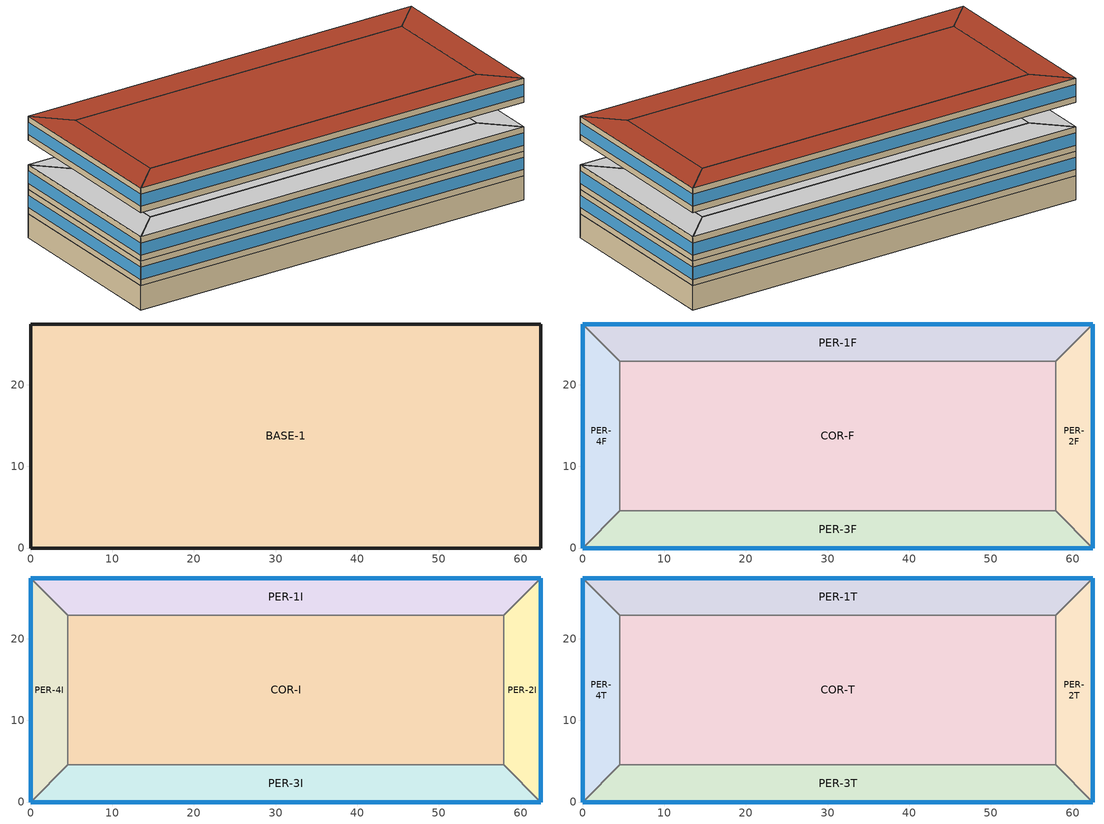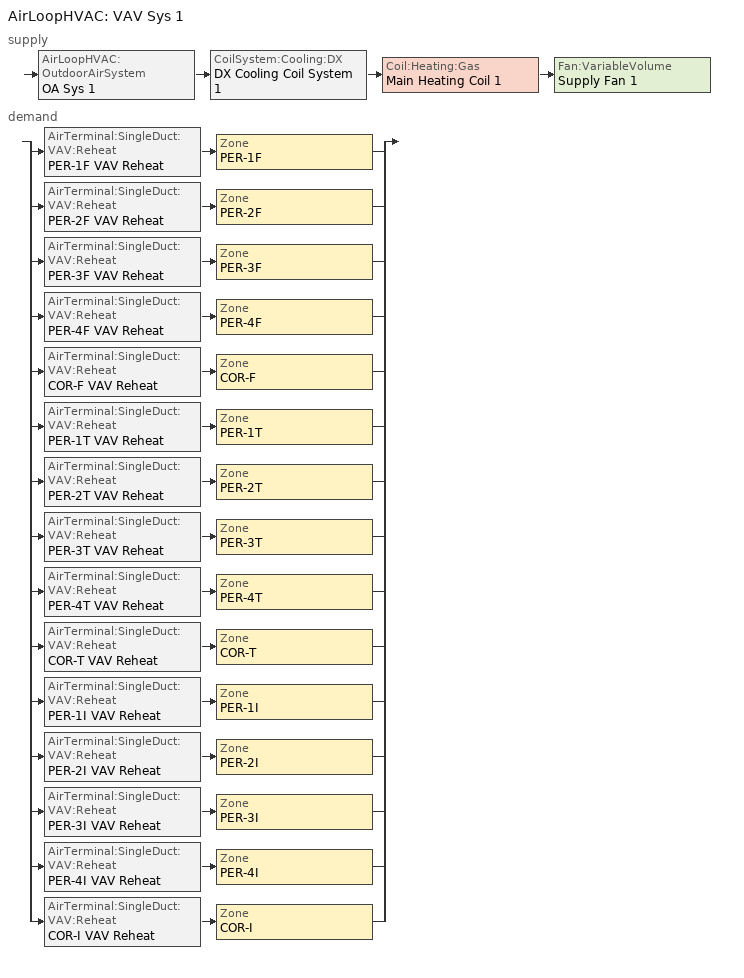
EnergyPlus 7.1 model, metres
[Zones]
BASE-1
 floor ground (SLAB-1): 62.48,27.43 62.48,0 0,0 0,27.43 z-3.66
 wall ground (SLAB-1): 62.48,27.43 0,27.43 0,0 62.48,0 62.48,27.43 z-3.66:0
PER-1F
 floor to BASE-1 (FLOOR-1): 4.57,22.86 0,27.43 62.48,27.43 57.91,22.86 z0
 wall outside (WALL-10): 62.48,27.43 0,27.43 z0:3.66
 wall to PER-4F (INTWALL-1): 0,27.43 4.57,22.86 z0:3.66
 wall to COR-F (INTWALL-1): 4.57,22.86 57.91,22.86 z0:3.66
 wall to PER-2F (INTWALL-1): 57.91,22.86 62.48,27.43 z0:3.66
 window (WINDOW_N_4_10): 62.48,27.43 0,27.43 z0.91:2.74
 ceiling adiabatic (CEILING-1): 57.91,22.86 62.48,27.43 0,27.43 4.57,22.86 z3.66
PER-2F
 floor to BASE-1 (FLOOR-1): 57.91,22.86 62.48,27.43 62.48,0 57.91,4.57 z0
 wall outside (WALL-10): 62.48,0 62.48,27.43 z0:3.66
 wall to COR-F (INTWALL-1): 57.91,22.86 57.91,4.57 z0:3.66
 wall to PER-3F (INTWALL-1): 57.91,4.57 62.48,0 z0:3.66
 window (WINDOW_NN_4_10): 62.48,0 62.48,27.43 z0.91:2.74
 ceiling adiabatic (CEILING-1): 57.91,4.57 62.48,0 62.48,27.43 57.91,22.86 z3.66
PER-3F
 floor to BASE-1 (FLOOR-1): 57.91,4.57 62.48,0 0,0 4.57,4.57 z0
 wall outside (WALL-10): 0,0 62.48,0 z0:3.66
 wall to COR-F (INTWALL-1): 57.91,4.57 4.57,4.57 z0:3.66
 wall to PER-4F (INTWALL-1): 4.57,4.57 0,0 z0:3.66
 window (WINDOW_NN_4_10): 0,0 62.48,0 z0.91:2.74
 ceiling adiabatic (CEILING-1): 4.57,4.57 0,0 62.48,0 57.91,4.57 z3.66
PER-4F
 floor to BASE-1 (FLOOR-1): 4.57,4.57 0,0 0,27.43 4.57,22.86 z0
 wall outside (WALL-10): 0,27.43 0,0 z0:3.66
 wall to COR-F (INTWALL-1): 4.57,4.57 4.57,22.86 z0:3.66
 window (WINDOW_NN_4_10): 0,27.43 0,0 z0.91:2.74
 ceiling adiabatic (CEILING-1): 4.57,22.86 0,27.43 0,0 4.57,4.57 z3.66
COR-F
 floor to BASE-1 (FLOOR-1): 57.91,22.86 57.91,4.57 4.57,4.57 4.57,22.86 z0
 ceiling adiabatic (CEILING-1): 4.57,22.86 4.57,4.57 57.91,4.57 57.91,22.86 z3.66
PER-1I
 floor adiabatic (FLOOR-1): 4.57,22.86 0,27.43 62.48,27.43 57.91,22.86 z3.66
 wall outside (WALL-10): 62.48,27.43 0,27.43 z3.66:7.32
 wall to PER-4I (INTWALL-1): 0,27.43 4.57,22.86 z3.66:7.32
 wall to COR-I (INTWALL-1): 4.57,22.86 57.91,22.86 z3.66:7.32
 wall to PER-2I (INTWALL-1): 57.91,22.86 62.48,27.43 z3.66:7.32
 window (WINDOW_N_4_10): 62.48,27.43 0,27.43 z4.57:6.4
 ceiling adiabatic (CEILING-1): 57.91,22.86 62.48,27.43 0,27.43 4.57,22.86 z7.32
PER-2I
 floor adiabatic (FLOOR-1): 57.91,22.86 62.48,27.43 62.48,0 57.91,4.57 z3.66
 wall outside (WALL-10): 62.48,0 62.48,27.43 z3.66:7.32
 wall to COR-I (INTWALL-1): 57.91,22.86 57.91,4.57 z3.66:7.32
 wall to PER-3I (INTWALL-1): 57.91,4.57 62.48,0 z3.66:7.32
 window (WINDOW_NN_4_10): 62.48,0 62.48,27.43 z4.57:6.4
 ceiling adiabatic (CEILING-1): 57.91,4.57 62.48,0 62.48,27.43 57.91,22.86 z7.32
PER-3I
 floor adiabatic (FLOOR-1): 57.91,4.57 62.48,0 0,0 4.57,4.57 z3.66
 wall outside (WALL-10): 0,0 62.48,0 z3.66:7.32
 wall to COR-I (INTWALL-1): 57.91,4.57 4.57,4.57 z3.66:7.32
 wall to PER-4I (INTWALL-1): 4.57,4.57 0,0 z3.66:7.32
 window (WINDOW_NN_4_10): 0,0 62.48,0 z4.57:6.4
 ceiling adiabatic (CEILING-1): 4.57,4.57 0,0 62.48,0 57.91,4.57 z7.32
PER-4I
 floor adiabatic (FLOOR-1): 4.57,4.57 0,0 0,27.43 4.57,22.86 z3.66
 wall outside (WALL-10): 0,27.43 0,0 z3.66:7.32
 wall to COR-I (INTWALL-1): 4.57,4.57 4.57,22.86 z3.66:7.32
 window (WINDOW_NN_4_10): 0,27.43 0,0 z4.57:6.4
 ceiling adiabatic (CEILING-1): 4.57,22.86 0,27.43 0,0 4.57,4.57 z7.32
COR-I
 floor adiabatic (FLOOR-1): 57.91,22.86 57.91,4.57 4.57,4.57 4.57,22.86 z3.66
 ceiling adiabatic (CEILING-1): 4.57,22.86 4.57,4.57 57.91,4.57 57.91,22.86 z7.32
PER-1T
 floor adiabatic (FLOOR-1): 4.57,22.86 0,27.43 62.48,27.43 57.91,22.86 z10.97
 wall outside (WALL-10): 62.48,27.43 0,27.43 z10.97:14.63
 wall to PER-4T (INTWALL-1): 0,27.43 4.57,22.86 z10.97:14.63
 wall to COR-T (INTWALL-1): 4.57,22.86 57.91,22.86 z10.97:14.63
 wall to PER-2T (INTWALL-1): 57.91,22.86 62.48,27.43 z10.97:14.63
 window (WINDOW_N_4_10): 62.48,27.43 0,27.43 z11.89:13.72
 roof outside (ROOF-10): 57.91,22.86 62.48,27.43 0,27.43 4.57,22.86 z14.63
PER-2T
 floor adiabatic (FLOOR-1): 57.91,22.86 62.48,27.43 62.48,0 57.91,4.57 z10.97
 wall outside (WALL-10): 62.48,0 62.48,27.43 z10.97:14.63
 wall to COR-T (INTWALL-1): 57.91,22.86 57.91,4.57 z10.97:14.63
 wall to PER-3T (INTWALL-1): 57.91,4.57 62.48,0 z10.97:14.63
 window (WINDOW_NN_4_10): 62.48,0 62.48,27.43 z11.89:13.72
 roof outside (ROOF-10): 57.91,4.57 62.48,0 62.48,27.43 57.91,22.86 z14.63
PER-3T
 floor adiabatic (FLOOR-1): 57.91,4.57 62.48,0 0,0 4.57,4.57 z10.97
 wall outside (WALL-10): 0,0 62.48,0 z10.97:14.63
 wall to COR-T (INTWALL-1): 57.91,4.57 4.57,4.57 z10.97:14.63
 wall to PER-4T (INTWALL-1): 4.57,4.57 0,0 z10.97:14.63
 window (WINDOW_NN_4_10): 0,0 62.48,0 z11.89:13.72
 roof outside (ROOF-10): 4.57,4.57 0,0 62.48,0 57.91,4.57 z14.63
PER-4T
 floor adiabatic (FLOOR-1): 4.57,4.57 0,0 0,27.43 4.57,22.86 z10.97
 wall outside (WALL-10): 0,27.43 0,0 z10.97:14.63
 wall to COR-T (INTWALL-1): 4.57,4.57 4.57,22.86 z10.97:14.63
 window (WINDOW_NN_4_10): 0,27.43 0,0 z11.89:13.72
 roof outside (ROOF-10): 4.57,22.86 0,27.43 0,0 4.57,4.57 z14.63
COR-T
 floor adiabatic (FLOOR-1): 57.91,22.86 57.91,4.57 4.57,4.57 4.57,22.86 z10.97
 roof outside (ROOF-10): 4.57,22.86 4.57,4.57 57.91,4.57 57.91,22.86 z14.63
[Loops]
AirLoopHVAC 'VAV Sys 1'
 supply: AirLoopHVAC:OutdoorAirSystem 'OA Sys 1' > CoilSystem:Cooling:DX 'DX Cooling Coil System 1' > Coil:Heating:Gas 'Main Heating Coil 1' > Fan:VariableVolume 'Supply Fan 1'
 demand: split
  | AirTerminal:SingleDuct:VAV:Reheat 'PER-1F VAV Reheat' > Zone 'PER-1F'
  | AirTerminal:SingleDuct:VAV:Reheat 'PER-2F VAV Reheat' > Zone 'PER-2F'
  | AirTerminal:SingleDuct:VAV:Reheat 'PER-3F VAV Reheat' > Zone 'PER-3F'
  | AirTerminal:SingleDuct:VAV:Reheat 'PER-4F VAV Reheat' > Zone 'PER-4F'
  | AirTerminal:SingleDuct:VAV:Reheat 'COR-F VAV Reheat' > Zone 'COR-F'
  | AirTerminal:SingleDuct:VAV:Reheat 'PER-1T VAV Reheat' > Zone 'PER-1T'
  | AirTerminal:SingleDuct:VAV:Reheat 'PER-2T VAV Reheat' > Zone 'PER-2T'
  | AirTerminal:SingleDuct:VAV:Reheat 'PER-3T VAV Reheat' > Zone 'PER-3T'
  | AirTerminal:SingleDuct:VAV:Reheat 'PER-4T VAV Reheat' > Zone 'PER-4T'
  | AirTerminal:SingleDuct:VAV:Reheat 'COR-T VAV Reheat' > Zone 'COR-T'
  | AirTerminal:SingleDuct:VAV:Reheat 'PER-1I VAV Reheat' > Zone 'PER-1I'
  | AirTerminal:SingleDuct:VAV:Reheat 'PER-2I VAV Reheat' > Zone 'PER-2I'
  | AirTerminal:SingleDuct:VAV:Reheat 'PER-3I VAV Reheat' > Zone 'PER-3I'
  | AirTerminal:SingleDuct:VAV:Reheat 'PER-4I VAV Reheat' > Zone 'PER-4I'
  | AirTerminal:SingleDuct:VAV:Reheat 'COR-I VAV Reheat' > Zone 'COR-I'
[Building]
Building: North Axis {deg}=315; Terrain=City; Loads Convergence Tolerance Value=0.04; Temperature Convergence Tolerance Value {deltaC}=0.4; Solar Distribution=FullInteriorAndExterior; Maximum Number of Warmup Days=25; Minimum Number of Warmup Days=6
[SizingPeriod:DesignDay] Day of Month=21; Humidity Condition Type=Wetbulb; Barometric Pressure {Pa}=95816; Solar Model Indicator=ASHRAEClearSky
Name | Month | Day Type | Maximum Dry-Bulb Temperature {C} | Daily Dry-Bulb Temperature Range {C} | Dry-Bulb Temperature Range Modifier Type | Wetbulb at Maximum Dry-Bulb {C} | Wind Speed {m/s} design conditions vs. traditional 6.71 m/s (15 mph) | Wind Direction {Degrees; N=0, S=180} | Rain {Yes/No} | Snow on ground {Yes/No} | Daylight Savings Time Indicator | Clearness {0.0 to 1.1} | Daily Dry-Bulb Temperature Range {deltaC} | Wetbulb or DewPoint at Maximum Dry-Bulb {C} | Wind Speed {m/s} | Wind Direction {deg} | Rain Indicator | Snow Indicator | Daylight Saving Time Indicator | Sky Clearness
Climate Zone 10 Ann Htg 99.6% Condns DB | 12 | WinterDesignDay | 1.2 | 0 | DefaultMultipliers | 1.2 | 0.9 | 300 | No | No | No | 0
CZ_10_DDY | 8 | SummerDesignDay | 38.1 |  |  |  |  |  |  |  |  |  | 16.6 | 19.9 | 4.2 | 300 | No | No | No | 1
[Site:Location]
Location=Climate_Zone_10_CA_USA_CTZRV2; Latitude {deg}=33.88; Longitude {deg}=-117.27; Time Zone {hr}=-8; Elevation {m}=469
[Site:GroundTemperature:BuildingSurface]
20.03, 20.03, 20.13, 20.3, 20.43, 20.52, 20.62, 20.77, 20.78, 20.55, 20.44, 20.2
[Material] Thermal Absorptance=0.9
Name | Roughness | Thickness {m} | Conductivity {W/m-K} | Density {kg/m3} | Specific Heat {J/kg-K} | Solar Absorptance | Visible Absorptance
Roof Membrane | VeryRough | 0.0095 | 0.16 | 1121.29 | 1460 | 0.7 | 0.7
Roof Insulation | MediumRough | 0.12988 | 0.049 | 265 | 836.8 | 0.7 | 0.7
Metal Decking | MediumSmooth | 0.0015 | 45.006 | 7680 | 418.4 | 0.7 | 0.3
GP01 1/2 GYPSUM | Smooth | 0.0127 | 0.16 | 800 | 1090 | 0.7 | 0.5
Wall Insulation [2] | MediumRough | 0.11018 | 0.045 | 265 | 836.8 | 0.7 | 0.7
1/2IN Gypsum | Smooth | 0.0127 | 0.16 | 784.9 | 830 | 0.92 | 0.92
Std Wood 6inch | MediumSmooth | 0.15 | 0.12 | 540 | 1210 | 0.7 | 0.7
Std MAT-CC05 4  MW CONCRETE | Rough | 0.1 | 0.858 | 1968 | 836.8 | 0.7 | 0.2
[Material:NoMass] Thermal Absorptance=0.9; Solar Absorptance=0.7
Name | Roughness | Thermal Resistance {m2-K/W} | Visible Absorptance
MAT-SHEATH | Rough | 0.3626 | 0.7
Std CP02 CARPET PAD | VeryRough | 0.21648 | 0.8
[WindowMaterial:Gas]
AIR 13MM: Gas Type=Air; Thickness {m}=0.0127
[WindowMaterial:Glazing]
CLEAR 6MM: SpectralAverage, , .006, .775, .071, .071, .881, .08, .08, 0, .84, .84, .9
GREY 6MM: SpectralAverage, , .006, .455, .053, .053, .431, .052, .052, 0, .84, .84, .9
BRZR 6MM: SpectralAverage, 0.006, 0.278, 0.276, 0.095, 0.21, 0.348, 0.117, 0, 0.84, 0.84, 0.9
[Construction]
InteriorFurnishings: Std Wood 6inch
[CONSTRUCTION]
WALL-10: MAT-SHEATH, Wall Insulation [2], 1/2IN Gypsum
ROOF-10: Roof Membrane, Roof Insulation, Metal Decking
FLOOR-1; CEILING-1: Std MAT-CC05 4  MW CONCRETE, Std CP02 CARPET PAD
SLAB-1: Std MAT-CC05 4  MW CONCRETE
INTWALL-1: GP01 1/2 GYPSUM, GP01 1/2 GYPSUM
WINDOW_NN_4_10: BRZR 6MM, AIR 13MM, CLEAR 6MM
WINDOW_N_4_10: GREY 6MM, AIR 13MM, CLEAR 6MM
[Zone] Type=1; Ceiling Height {m}=3.658
Name | Multiplier | Volume {m3}
PER-1T; PER-3T; PER-1F; PER-3F | 1 | 968.436
PER-2T; PER-4T; PER-2F; PER-4F | 1 | 382.277
COR-T; COR-F | 1 | 3567.923
PER-1I; PER-3I | 2 | 968.436
PER-2I; PER-4I | 2 | 382.277
COR-I | 2 | 3567.923
BASE-1 | 1 | 6269.35
[InternalMass] Construction=InteriorFurnishings
Name | Zone | Surface area {m2}
Internal-P1T | PER-1T | 264.8
Internal-P2T | PER-2T | 104.5
Internal-P3T | PER-3T | 264.8
Internal-P4T | PER-4T | 104.5
Internal-C1T | COR-T | 975.5
Internal-P1F | PER-1F | 264.8
Internal-P1I | PER-1I | 264.8
Internal-P2F | PER-2F | 104.5
Internal-P2I | PER-2I | 104.5
Internal-P3F | PER-3F | 264.8
Internal-P3I | PER-3I | 264.8
Internal-P4F | PER-4F | 104.5
Internal-P4I | PER-4I | 104.5
Internal-C1F | COR-F | 975.5
Internal-C1I | COR-I | 975.5
[People] Number of People Schedule=OCC-SCHED; Number of People calculation method=people; Fraction Radiant=0.3; Sensible Heat Fraction=AUTOCALCULATE; Activity Level Schedule=ACTIVITY_SCH; Carbon Dioxide Generation Rate {m3/s-W}=3.82E-8; Enable ASHRAE 55 Comfort Warnings=No; Mean Radiant Temperature Calculation Type=ZoneAveraged; Work Efficiency Schedule=WORK_EFF_SCH; Clothing Insulation Schedule=CLOTHING_SCH; Air Velocity Schedule=AIR_VELO_SCH; Thermal Comfort Model 1 Type=FANGER
Name | Zone | Number of People
PER-1F people 1 | PER-1F | 9.5
PER-2F people 1 | PER-2F | 3.8
PER-3F people 1 | PER-3F | 9.5
PER-4F people 1 | PER-4F | 3.8
COR-F people 1 | COR-F | 35
PER-1T people 1 | PER-1T | 9.5
PER-2T people 1 | PER-2T | 3.8
PER-3T people 1 | PER-3T | 9.5
PER-4T people 1 | PER-4T | 3.8
COR-T people 1 | COR-T | 35
PER-1I people 1 | PER-1I | 9.5
PER-2I people 1 | PER-2I | 3.8
PER-3I people 1 | PER-3I | 9.5
PER-4I people 1 | PER-4I | 3.8
COR-I people 1 | COR-I | 35
[Lights] Schedule=LIT-SCHED; Design Level Calculation Method=LightingLevel; Return Air Fraction=0; Fraction Radiant=0.7; Fraction Visible=0.2; Fraction Replaceable=1; Return Air Fraction Calculated from Plenum Temperature=No
Name | Zone | Lighting Level {W}
PER-1F Lights 1 | PER-1F | 4559.402
PER-2F Lights 1 | PER-2F | 1799.764
PER-3F Lights 1 | PER-3F | 4559.402
PER-4F Lights 1 | PER-4F | 1799.764
COR-F Lights 1 | COR-F | 16797.8
PER-1T Lights 1 | PER-1T | 4559.402
PER-2T Lights 1 | PER-2T | 1799.764
PER-3T Lights 1 | PER-3T | 4559.402
PER-4T Lights 1 | PER-4T | 1799.764
COR-T Lights 1 | COR-T | 16797.8
PER-1I Lights 1 | PER-1I | 4559.402
PER-2I Lights 1 | PER-2I | 1799.764
PER-3I Lights 1 | PER-3I | 4559.402
PER-4I Lights 1 | PER-4I | 1799.764
COR-I Lights 1 | COR-I | 16797.8
[ElectricEquipment] Schedule=EQP-SCHED; Design Level Calculation Method=EquipmentLevel; Fraction Latent=0; Fraction Radiant=0.5; Fraction Lost=0
Name | Zone | Design Level {W}
PER-1F ElecEq 1 | PER-1F | 5131.31
PER-2F ElecEq 1 | PER-2F | 2025.52
PER-3F ElecEq 1 | PER-3F | 5131.31
PER-4F ElecEq 1 | PER-4F | 2025.52
COR-F ElecEq 1 | COR-F | 18904.84
PER-1T ElecEq 1 | PER-1T | 5131.31
PER-2T ElecEq 1 | PER-2T | 2025.52
PER-3T ElecEq 1 | PER-3T | 5131.31
PER-4T ElecEq 1 | PER-4T | 2025.52
COR-T ElecEq 1 | COR-T | 18904.84
PER-1I ElecEq 1 | PER-1I | 5131.31
PER-2I ElecEq 1 | PER-2I | 2025.52
PER-3I ElecEq 1 | PER-3I | 5131.31
PER-4I ElecEq 1 | PER-4I | 2025.52
COR-I ElecEq 1 | COR-I | 18904.84
[ZoneInfiltration:DesignFlowRate] Schedule=INF-SCHED; Design Flow Rate Calculation Method=Flow/ExteriorArea; Flow per Exterior Surface Area {m3/s-m2}=0.000302; Constant Term Coefficient=1; Temperature Term Coefficient=0; Velocity Term Coefficient=0; Velocity Squared Term Coefficient=0
Name | Zone
PER-1T Infil 1 | PER-1T
PER-2T Infil 1 | PER-2T
PER-3T Infil 1 | PER-3T
PER-4T Infil 1 | PER-4T
PER-1F Infil 1 | PER-1F
PER-2F Infil 1 | PER-2F
PER-3F Infil 1 | PER-3F
PER-4F Infil 1 | PER-4F
PER-1I Infil 1 | PER-1I
PER-2I Infil 1 | PER-2I
PER-3I Infil 1 | PER-3I
PER-4I Infil 1 | PER-4I
[Sizing:Zone] Zone Cooling Design Supply Air Temperature {C}=14; Zone Heating Design Supply Air Temperature {C}=50; Zone Cooling Design Supply Air Humidity Ratio {kg-H2O/kg-air}=0.009; Zone Heating Design Supply Air Humidity Ratio {kg-H2O/kg-air}=0.008; Cooling Design Air Flow Method=DesignDay; Cooling Design Air Flow Rate {m3/s}=0; Heating Design Air Flow Method=DesignDay; Heating Design Air Flow Rate {m3/s}=0
Name | Design Specification Outdoor Air Object | Zone Heating Sizing Factor | Zone Cooling Sizing Factor
PER-1F | SZ DSOA PER-1F | 0 | 0
PER-4F | SZ DSOA PER-4F
COR-F | SZ DSOA COR-F | 1.1 | 1.1
[DesignSpecification:OutdoorAir] Outdoor Air Method=flow/person; Outdoor Air Flow per Person {m3/s-person}=0.00944; Outdoor Air Flow per Zone Floor Area {m3/s-m2}=0; Outdoor Air Flow per Zone {m3/s}=0
SZ DSOA PER-1F; SZ DSOA PER-4F; SZ DSOA COR-F
[Sizing:System]
VAV Sys 1: Type of Load to Size On=sensible; Design Outdoor Air Flow Rate {m3/s}=autosize; Minimum System Air Flow Ratio=0.3; Preheat Design Temperature {C}=7; Preheat Design Humidity Ratio {kg-H2O/kg-Air}=0.008; Precool Design Temperature {C}=12.8; Precool Design Humidity Ratio {kg-H2O/kg-Air}=0.008; Central Cooling Design Supply Air Temperature {C}=12.8; Central Heating Design Supply Air Temperature {C}=16.7; Sizing Option=NonCoincident; 100% Outdoor Air in Cooling=No; 100% Outdoor Air in Heating=No; Central Cooling Design Supply Air Humidity Ratio {kg-H2O/kg-Air}=0.0085; Central Heating Design Supply Air Humidity Ratio {kg-H2O/kg-Air}=0.008; Cooling Design Air Flow Method=DesignDay; Cooling Design Air Flow Rate {m3/s}=0; Heating Design Air Flow Method=DesignDay; Heating Design Air Flow Rate {m3/s}=0
[ZoneControl:Thermostat] Control Type Schedule=Zone Control Type Sched; Control 1=DualSetPoint
Name | Zone
PER-1F Control | PER-1F
PER-2F Control | PER-2F
PER-3F Control | PER-3F
PER-4F Control | PER-4F
COR-F Control | COR-F
PER-1T Control | PER-1T
PER-2T Control | PER-2T
PER-3T Control | PER-3T
PER-4T Control | PER-4T
COR-T Control | COR-T
PER-1I Control | PER-1I
PER-2I Control | PER-2I
PER-3I Control | PER-3I
PER-4I Control | PER-4I
COR-I Control | COR-I
[ThermostatSetpoint:DualSetpoint]
DualSetPoint: Heating Setpoint Temperature Schedule=Htg-SetP-Sch; Cooling Setpoint Temperature Schedule=Clg-SetP-Sch
[AirTerminal:SingleDuct:VAV:Reheat] Availability Schedule=ReheatCoilAvailSched; Maximum Air Flow Rate {m3/s}=autosize; Zone Minimum Air Flow Input Method=Constant; Constant Minimum Air Flow Fraction=0.3; Maximum Hot Water or Steam Flow Rate {m3/s}=0; Minimum Hot Water or Steam Flow Rate {m3/s}=0; Convergence Tolerance=0.001; Damper Heating Action=Reverse
Name | Reheat Coil
PER-1F VAV Reheat | PER-1F Zone Coil
PER-2F VAV Reheat | PER-2F Zone Coil
PER-3F VAV Reheat | PER-3F Zone Coil
PER-4F VAV Reheat | PER-4F Zone Coil
COR-F VAV Reheat | COR-F Zone Coil
PER-1T VAV Reheat | PER-1T Zone Coil
PER-2T VAV Reheat | PER-2T Zone Coil
PER-3T VAV Reheat | PER-3T Zone Coil
PER-4T VAV Reheat | PER-4T Zone Coil
COR-T VAV Reheat | COR-T Zone Coil
PER-1I VAV Reheat | PER-1I Zone Coil
PER-2I VAV Reheat | PER-2I Zone Coil
PER-3I VAV Reheat | PER-3I Zone Coil
PER-4I VAV Reheat | PER-4I Zone Coil
COR-I VAV Reheat | COR-I Zone Coil
[Zone equipment]
PER-1F: PER-1F VAV Reheat
PER-2F: PER-2F VAV Reheat
PER-3F: PER-3F VAV Reheat
PER-4F: PER-4F VAV Reheat
COR-F: COR-F VAV Reheat
PER-1T: PER-1T VAV Reheat
PER-2T: PER-2T VAV Reheat
PER-3T: PER-3T VAV Reheat
PER-4T: PER-4T VAV Reheat
COR-T: COR-T VAV Reheat
PER-1I: PER-1I VAV Reheat
PER-2I: PER-2I VAV Reheat
PER-3I: PER-3I VAV Reheat
PER-4I: PER-4I VAV Reheat
COR-I: COR-I VAV Reheat
[Fan:VariableVolume]
Supply Fan 1: Availability Schedule=FanAvailSched; Fan Efficiency=0.6045; Pressure Rise {Pa}=1017.592; Maximum Flow Rate {m3/s}=AUTOSIZE; Fan Power Minimum Flow Rate Input Method=FixedFlowRate; Fan Power Minimum Air Flow Rate {m3/s}=0; Motor Efficiency=0.93; Motor In Airstream Fraction=1; Fan Power Coefficient 1=0.0407599; Fan Power Coefficient 2=0.088045; Fan Power Coefficient 3=-0.0729261; Fan Power Coefficient 4=0.94374; Fan Power Coefficient 5=0
[Coil:Cooling:DX:TwoSpeed]
Main Cooling Coil 1: Availability Schedule=CoolingCoilAvailSched; Rated High Speed Total Cooling Capacity {W}=AUTOSIZE; Rated High Speed Sensible Heat Ratio=AUTOSIZE; Rated High Speed COP {W/W}=3.23372; Rated High Speed Air Flow Rate {m3/s}=AUTOSIZE; Total Cooling Capacity Function of Temperature Curve=VAV_1_CoolCStandard10Ton_CapFT; Total Cooling Capacity Function of Flow Fraction Curve=VAV_1_CoolCStandard10Ton_CapFF; Energy Input Ratio Function of Temperature Curve=VAV_1_CoolCStandard10Ton_EIRFT; Energy Input Ratio Function of Flow Fraction Curve=VAV_1_CoolCStandard10Ton_EIRFFF; Part Load Fraction Correlation Curve=VAV_1_CoolCStandard10Ton_PLR; Rated Low Speed Total Cooling Capacity {W}=AUTOSIZE; Rated Low Speed Sensible Heat Ratio=AUTOSIZE; Rated Low Speed COP {W/W}=3.28187; Rated Low Speed Air Flow Rate {m3/s}=AUTOSIZE; Low Speed Total Cooling Capacity Function of Temperature Curve=VAV_1_CoolCStandard10Ton_CapFT; Low Speed Energy Input Ratio Function of Temperature Curve=VAV_1_CoolCStandard10Ton_EIRFT
[Coil:Heating:Gas] Availability Schedule=ReheatCoilAvailSched; Gas Burner Efficiency=0.8; Nominal Capacity {W}=autosize
PER-1F Zone Coil; PER-2F Zone Coil; PER-3F Zone Coil; PER-4F Zone Coil; COR-F Zone Coil; PER-1T Zone Coil; PER-2T Zone Coil; PER-3T Zone Coil; PER-4T Zone Coil; COR-T Zone Coil; PER-1I Zone Coil; PER-2I Zone Coil; PER-3I Zone Coil; PER-4I Zone Coil; COR-I Zone Coil; Main heating Coil 1
[CoilSystem:Cooling:DX]
DX Cooling Coil System 1: Availability Schedule=CoolingCoilAvailSched; Cooling Coil=Main Cooling Coil 1
[Controller:OutdoorAir]
OA Controller 1: Minimum Outdoor Air Flow Rate {m3/s}=autosize; Maximum Outdoor Air Flow Rate {m3/s}=autosize; Economizer Control Type=DifferentialDryBulb; Economizer Control Action Type=ModulateFlow; Economizer Maximum Limit Dry-Bulb Temperature {C}=28; Economizer Maximum Limit Enthalpy {J/kg}=64000; Economizer Minimum Limit Dry-Bulb Temperature {C}=-100; Lockout Type=NoLockout; Minimum Limit Type=ProportionalMinimum; Minimum Outdoor Air Schedule=Min OA Sched
[AirLoopHVAC]
VAV Sys 1: Design Supply Air Flow Rate {m3/s}=autosize
[AvailabilityManager:Scheduled]
VAV Sys 1 Avail: Schedule=FanAvailSched
[SetpointManager:Scheduled]
Supply Air Temp Manager 1: Control Variable=Temperature; Schedule=Seasonal Reset Supply Air Temp Sch; Setpoint Node or NodeList=Supply Air Temp Nodes 1
[SetpointManager:MixedAir]
Mixed Air and Coil Exit Temp Manager 1: Control Variable=Temperature; Setpoint Node or NodeList=Supply Fan Upstream Nodes
[Schedule:Day:Hourly]
FAN-SCHED-1-1: Any Number, 0, 0, 0, 0, 1, 1, 1, 1, 1, 1, 1, 1, 1, 1, 1, 1, 1, 1, 1, 1, 1, 1, 0, 0
CPP-FAN-SCHED-1-1; CHILLER-SCHED-1-1; CPP-CHILLER-SCHED-1-1: 0, 0, 0, 0, 1, 1, 1, 1, 1, 1, 1, 1, 1, 1, 1, 1, 1, 1, 1, 1, 1, 1, 0, 0
FAN-SCHED-1-2; CHILLER-SCHED-1-2: 0, 0, 0, 0, 0, 0, 0, 0, 0, 0, 0, 0, 0, 0, 0, 0, 0, 0, 0, 0, 0, 0, 0, 0
CLG-SCHED-1-1; CPP-CLG-SCHED-1-1: 26.6667, 26.6667, 26.6667, 26.6667, 25, 25, 25, 25, 25, 25, 25, 25, 25, 25, 25, 25, 25, 25, 25, 25, 25, 25, 26.6667, 26.6667
CLG-SCHED-1-2: 26.6667, 26.6667, 26.6667, 26.6667, 26.6667, 26.6667, 26.6667, 26.6667, 26.6667, 26.6667, 26.6667, 26.6667, 26.6667, 26.6667, 26.6667, 26.6667, 26.6667, 26.6667, 26.6667, 26.6667, 26.6667, 26.6667, 26.6667, 26.6667
CLG-SCHED-DES: 23.9, 23.9, 23.9, 23.9, 23.9, 23.9, 23.9, 23.9, 23.9, 23.9, 23.9, 23.9, 23.9, 23.9, 23.9, 23.9, 23.9, 23.9, 23.9, 23.9, 23.9, 23.9, 23.9, 23.9
CLG-SCHED-HI: 40, 40, 40, 40, 40, 40, 40, 40, 40, 40, 40, 40, 40, 40, 40, 40, 40, 40, 40, 40, 40, 40, 40, 40
HTG-SCHED-1-1: 12.8, 12.8, 12.8, 12.8, 21.1, 21.1, 21.1, 21.1, 21.1, 21.1, 21.1, 21.1, 21.1, 21.1, 21.1, 21.1, 21.1, 21.1, 12.8, 12.8, 12.8, 12.8, 12.8, 12.8
HTG-SCHED-1-2; HTG-SCHED-LOW: 12.8, 12.8, 12.8, 12.8, 12.8, 12.8, 12.8, 12.8, 12.8, 12.8, 12.8, 12.8, 12.8, 12.8, 12.8, 12.8, 12.8, 12.8, 12.8, 12.8, 12.8, 12.8, 12.8, 12.8
HTG-SCHED-DES: 21.1, 21.1, 21.1, 21.1, 21.1, 21.1, 21.1, 21.1, 21.1, 21.1, 21.1, 21.1, 21.1, 21.1, 21.1, 21.1, 21.1, 21.1, 21.1, 21.1, 21.1, 21.1, 21.1, 21.1
OCCDAY-2: 0, 0, 0, 0, 0, 0, 0, 0.07, 0.13, 0.2, 0.2, 0.1, 0, 0, 0, 0, 0, 0, 0, 0, 0, 0, 0, 0
LITDAY-1; CPP-LITDAY-1; EQPDAY-1; CPP-EQPDAY-1: 0.32, 0.32, 0.32, 0.32, 0.37, 0.39, 0.42, 0.59, 0.85, 0.9, 0.94, 0.98, 1, 1, 1, 1, 0.98, 0.93, 0.75, 0.55, 0.51, 0.41, 0.36, 0.32
LITDAY-2: 0.32, 0.32, 0.32, 0.32, 0.32, 0.32, 0.32, 0.32, 0.32, 0.32, 0.32, 0.32, 0.32, 0.32, 0.32, 0.32, 0.32, 0.32, 0.32, 0.32, 0.32, 0.32, 0.32, 0.32
INFIL-1; CPP-INFIL-1: 0, 1, 1, 1, 1, 0, 0, 0, 0, 0, 0, 0, 0, 0, 0, 0, 0, 0, 0, 0, 0, 0, 0, 1
INFIL-2: 0, 1, 1, 1, 1, 1, 1, 1, 1, 1, 1, 1, 1, 1, 1, 1, 1, 1, 1, 1, 1, 1, 1, 1
EQPDAY-2: 0.4, 0.4, 0.4, 0.4, 0.4, 0.4, 0.4, 0.4, 0.4, 0.4, 0.4, 0.4, 0.4, 0.4, 0.4, 0.4, 0.4, 0.4, 0.4, 0.4, 0.4, 0.4, 0.4, 0.4
OCCDAY-1; CPP-OCCDAY-1: 0, 0, 0, 0, 0, 0, 0.1, 0.2, 0.95, 0.95, 0.95, 0.95, 0.5, 0.95, 0.95, 0.95, 0.95, 0.3, 0.3, 0.1, 0.05, 0.05, 0.05, 0.05
Dual Daily Control: 4, 4, 4, 4, 4, 4, 4, 4, 4, 4, 4, 4, 4, 4, 4, 4, 4, 4, 4, 4, 4, 4, 4, 4
Min OA-1-1: 0.02, 0.02, 0.02, 0.02, 0.02, 0.02, 1, 1, 1, 1, 1, 1, 1, 1, 1, 1, 1, 1, 0.02, 0.02, 0.02, 0.02, 0.02, 0.02
Summer Supply Air Temp Day Sch: 12.7778, 12.7778, 12.7778, 12.7778, 12.7778, 12.7778, 12.7778, 12.7778, 12.7778, 12.7778, 12.7778, 12.7778, 12.7778, 12.7778, 12.7778, 12.7778, 12.7778, 12.7778, 12.7778, 12.7778, 12.7778, 12.7778, 12.7778, 12.7778
Winter Supply Air Temp Day Sch: 17, 17, 17, 17, 17, 17, 17, 17, 17, 17, 17, 17, 17, 17, 17, 17, 17, 17, 17, 17, 17, 17, 17, 17
[Schedule:Week:Daily]
OCC-SCHED-1: OCCDAY-2, OCCDAY-1, OCCDAY-1, OCCDAY-1, OCCDAY-1, OCCDAY-1, OCCDAY-2, OCCDAY-2, OCCDAY-1, OCCDAY-2, CPP-OCCDAY-1, OCCDAY-1
LIT-SCHED-1: LITDAY-2, LITDAY-1, LITDAY-1, LITDAY-1, LITDAY-1, LITDAY-1, LITDAY-2, LITDAY-2, LITDAY-1, LITDAY-2, CPP-LITDAY-1, LITDAY-1
INF-SCHED-1: INFIL-2, INFIL-1, INFIL-1, INFIL-1, INFIL-1, INFIL-1, INFIL-2, INFIL-2, INFIL-1, INFIL-2, CPP-INFIL-1, INFIL-1
FAN-SCHED-1: FAN-SCHED-1-2, FAN-SCHED-1-1, FAN-SCHED-1-1, FAN-SCHED-1-1, FAN-SCHED-1-1, FAN-SCHED-1-1, FAN-SCHED-1-2, FAN-SCHED-1-2, FAN-SCHED-1-1, FAN-SCHED-1-1, CPP-FAN-SCHED-1-1, FAN-SCHED-1-1
CLG-SCHED-1: CLG-SCHED-1-2, CLG-SCHED-1-1, CLG-SCHED-1-1, CLG-SCHED-1-1, CLG-SCHED-1-1, CLG-SCHED-1-1, CLG-SCHED-1-2, CLG-SCHED-1-2, CLG-SCHED-DES, CLG-SCHED-HI, CPP-CLG-SCHED-1-1, CLG-SCHED-1-1
HTG-SCHED-1: HTG-SCHED-1-2, HTG-SCHED-1-1, HTG-SCHED-1-1, HTG-SCHED-1-1, HTG-SCHED-1-1, HTG-SCHED-1-1, HTG-SCHED-1-2, HTG-SCHED-1-2, HTG-SCHED-LOW, HTG-SCHED-DES, HTG-SCHED-1-1, HTG-SCHED-1-1
EQP-SCHED-1: EQPDAY-2, EQPDAY-1, EQPDAY-1, EQPDAY-1, EQPDAY-1, EQPDAY-1, EQPDAY-2, EQPDAY-2, EQPDAY-1, EQPDAY-2, CPP-EQPDAY-1, EQPDAY-1
Dual Weekly Control: Dual Daily Control, Dual Daily Control, Dual Daily Control, Dual Daily Control, Dual Daily Control, Dual Daily Control, Dual Daily Control, Dual Daily Control, Dual Daily Control, Dual Daily Control, Dual Daily Control, Dual Daily Control
Min OA Week Sch: Min OA-1-1, Min OA-1-1, Min OA-1-1, Min OA-1-1, Min OA-1-1, Min OA-1-1, Min OA-1-1, Min OA-1-1, Min OA-1-1, Min OA-1-1, Min OA-1-1, Min OA-1-1
CoolingCoilAvail Week Sch-1: CHILLER-SCHED-1-2, CHILLER-SCHED-1-1, CHILLER-SCHED-1-1, CHILLER-SCHED-1-1, CHILLER-SCHED-1-1, CHILLER-SCHED-1-1, CHILLER-SCHED-1-2, CHILLER-SCHED-1-2, CHILLER-SCHED-1-1, CHILLER-SCHED-1-1, CPP-CHILLER-SCHED-1-1, CHILLER-SCHED-1-1
CoolingCoilAvail Week Sch-2: CHILLER-SCHED-1-2, CHILLER-SCHED-1-2, CHILLER-SCHED-1-2, CHILLER-SCHED-1-2, CHILLER-SCHED-1-2, CHILLER-SCHED-1-2, CHILLER-SCHED-1-2, CHILLER-SCHED-1-2, CHILLER-SCHED-1-1, CHILLER-SCHED-1-1, CPP-CHILLER-SCHED-1-1, CHILLER-SCHED-1-1
ReheatingCoilAvail Week Sch-1: FAN-SCHED-1-1, FAN-SCHED-1-1, FAN-SCHED-1-1, FAN-SCHED-1-1, FAN-SCHED-1-1, FAN-SCHED-1-1, FAN-SCHED-1-1, FAN-SCHED-1-1, FAN-SCHED-1-1, FAN-SCHED-1-1, FAN-SCHED-1-1, FAN-SCHED-1-1
Summer Supply Air Temp Week Sch: Summer Supply Air Temp Day Sch, Summer Supply Air Temp Day Sch, Summer Supply Air Temp Day Sch, Summer Supply Air Temp Day Sch, Summer Supply Air Temp Day Sch, Summer Supply Air Temp Day Sch, Summer Supply Air Temp Day Sch, Summer Supply Air Temp Day Sch, Summer Supply Air Temp Day Sch, Summer Supply Air Temp Day Sch, Summer Supply Air Temp Day Sch, Summer Supply Air Temp Day Sch
Winter Supply Air Temp Week Sch: Winter Supply Air Temp Day Sch, Winter Supply Air Temp Day Sch, Winter Supply Air Temp Day Sch, Winter Supply Air Temp Day Sch, Winter Supply Air Temp Day Sch, Winter Supply Air Temp Day Sch, Winter Supply Air Temp Day Sch, Winter Supply Air Temp Day Sch, Winter Supply Air Temp Day Sch, Winter Supply Air Temp Day Sch, Winter Supply Air Temp Day Sch, Winter Supply Air Temp Day Sch
[Schedule:Year]
OCC-SCHED: OCC-SCHED-1, 1, 1, 12, 31
LIT-SCHED: LIT-SCHED-1, 1, 1, 12, 31
EQP-SCHED: EQP-SCHED-1, 1, 1, 12, 31
INF-SCHED: INF-SCHED-1, 1, 1, 12, 31
Zone Control Type Sched: Dual Weekly Control, 1, 1, 12, 31
Htg-SetP-Sch: HTG-SCHED-1, 1, 1, 12, 31
Clg-SetP-Sch: CLG-SCHED-1, 1, 1, 12, 31
Min OA Sched: Min OA Week Sch, 1, 1, 12, 31
FanAvailSched: FAN-SCHED-1, 1, 1, 12, 31
ReheatCoilAvailSched: ReheatingCoilAvail Week Sch-1, 1, 1, 12, 31
CoolingCoilAvailSched: CoolingCoilAvail Week Sch-2, 1, 1, 2, 28, CoolingCoilAvail Week Sch-1, 3, 1, 11, 30, CoolingCoilAvail Week Sch-2, 12, 1, 12, 31
Seasonal Reset Supply Air Temp Sch: Winter Supply Air Temp Week Sch, 1, 1, 3, 31, Summer Supply Air Temp Week Sch, 4, 1, 9, 30, Winter Supply Air Temp Week Sch, 10, 1, 12, 31
[Schedule:Compact]
ACTIVITY_SCH: Through: 12/31, For: AllDays, Until: 24:00, 120
WORK_EFF_SCH: Through: 12/31, For: AllDays, Until: 24:00, 0
AIR_VELO_SCH: Through: 12/31, For: AllDays, Until: 24:00, 0.2
CLOTHING_SCH: Through: 04/30, For: AllDays, Until: 24:00, 1, Through: 09/30, For: AllDays, Until: 24:00, 0.5, Through: 12/31, For: AllDays, Until: 24:00, 1
[Curve:Quadratic]
Name | Coefficient1 Constant | Coefficient2 x | Coefficient3 x**2 | Minimum Value of x | Maximum Value of x
VAV_1_CoolCStandard10Ton_CapFF | 0.77136 | 0.34053 | -0.11088 | 0.75918 | 1.13877
VAV_1_CoolCStandard10Ton_EIRFFF | 1.2055 | -0.32953 | 0.12308 | 0.75918 | 1.13877
VAV_1_CoolCStandard10Ton_PLR | 0.771 | 0.229 | 0 | 0 | 1
[Curve:Biquadratic] Minimum Value of x=17; Maximum Value of x=22; Minimum Value of y=13; Maximum Value of y=46
Name | Coefficient1 Constant | Coefficient2 x | Coefficient3 x**2 | Coefficient4 y | Coefficient5 y**2 | Coefficient6 x*y
VAV_1_CoolCStandard10Ton_CapFT | 0.42415 | 0.04426 | -0.00042 | 0.00333 | -0.00008 | -0.00021
VAV_1_CoolCStandard10Ton_EIRFT | 1.23649 | -0.02431 | 0.00057 | -0.01434 | 0.00063 | -0.00038
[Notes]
Climate Zone CA_USA Annual Cooling (DB=>MWB) 1%
